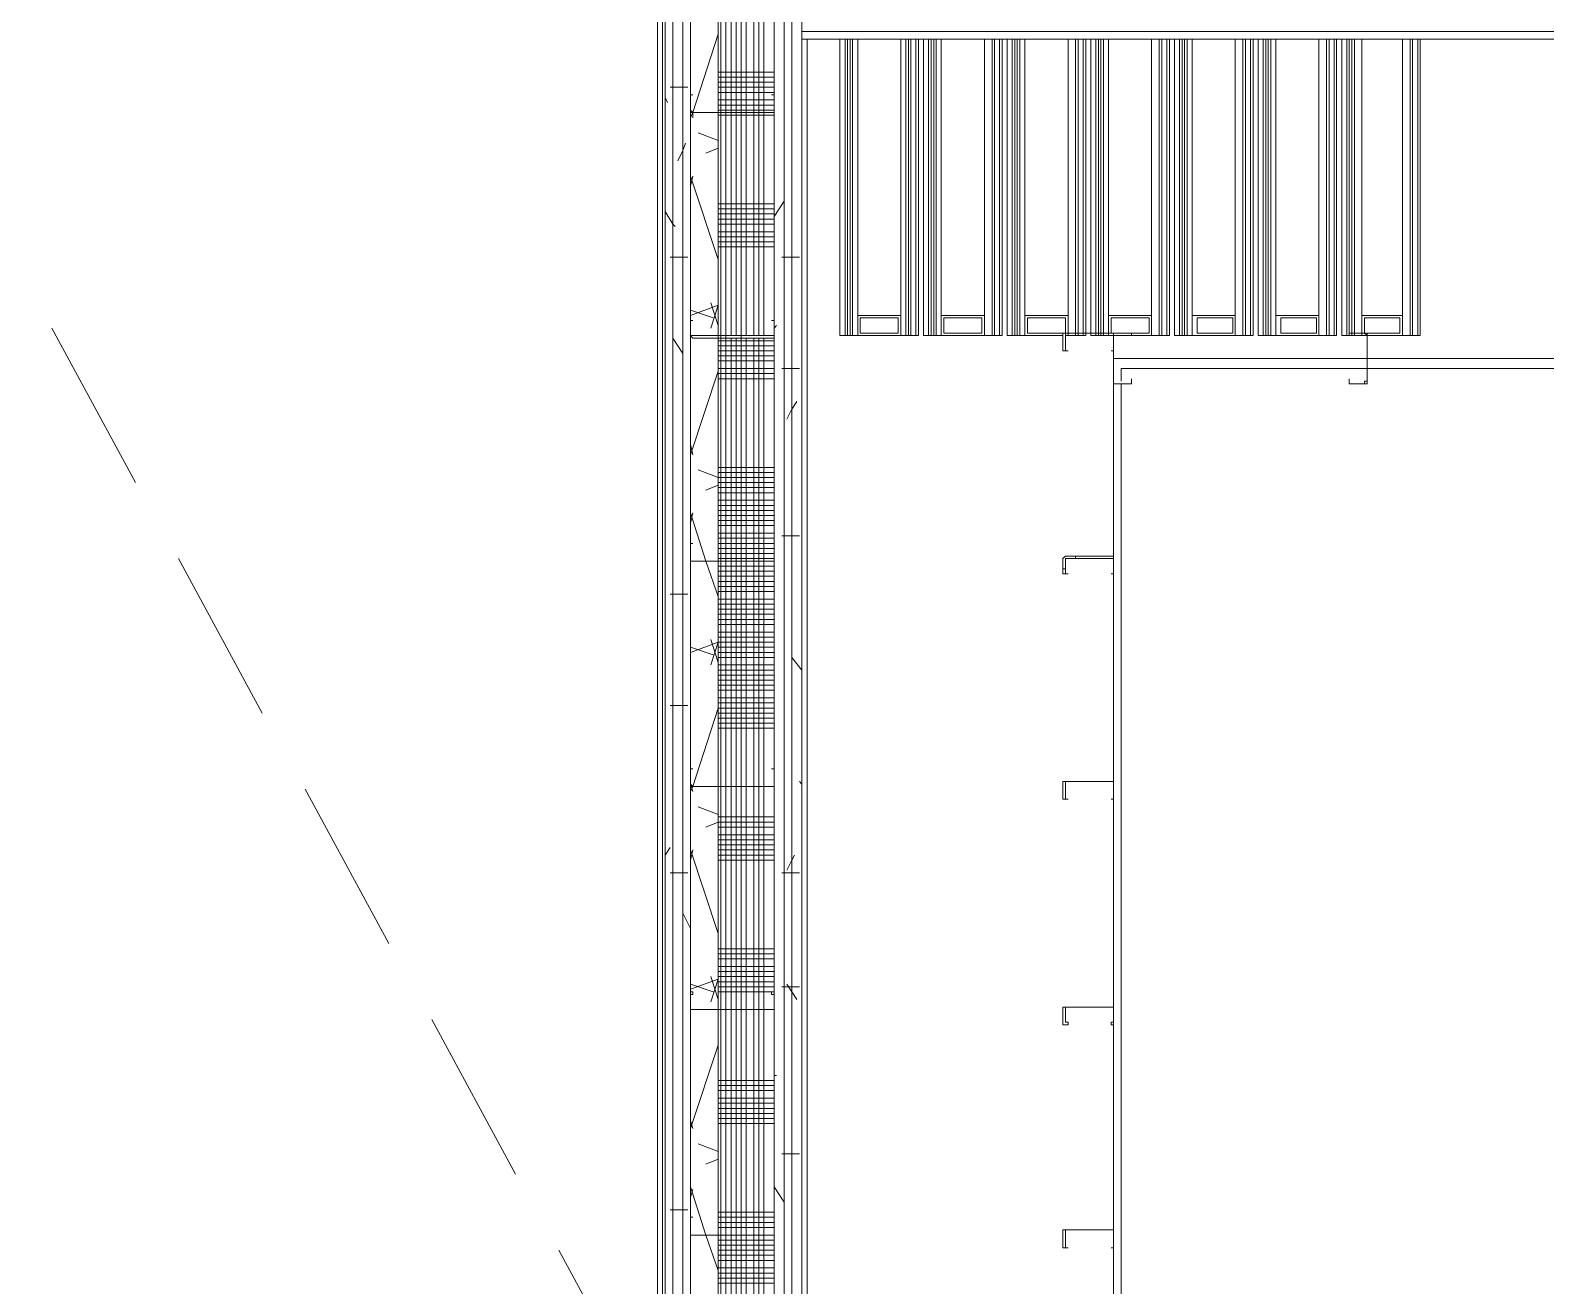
# Model space of a CAD drawing. Header units: metres. Extents: x -2 to 207, y -8 to 52.
# Drawn here: x 42.515 to 45.255, y 25.513 to 27.783 of the extents above; entities that cross this region are included whole.
import ezdxf

# ---------------------------------------------------------------- set-up
doc = ezdxf.new("R2010")
doc.units = ezdxf.units.M
doc.layers.add('PDF_Geometry', color=7, linetype='Continuous', lineweight=0, true_color=0xaaaaaa)

msp = doc.modelspace()

# ---------------------------------------------------------------- linework, layer by layer
at = {"layer": 'PDF_Geometry', "lineweight": 0}
for points in [[(40.2633, 25.719), (40.2175, 25.719), (40.2175, 25.696), (40.2175, 25.5448), (40.2175, 22.9699), (39.8097, 22.9699), (39.8097, 22.7225), (43.6629, 22.7225), (43.9104, 22.7225), (43.9104, 31.2673), (43.9104, 32.7289), (43.9104, 32.9121), (43.475, 32.9121), (43.475, 32.7289), (43.7271, 32.7289), (43.7271, 31.2673), (43.6629, 31.2673), (43.4476, 31.2673), (43.4476, 31.0657), (43.6629, 31.0657), (43.6629, 22.9699), (40.4649, 22.9699), (40.4649, 25.719), (40.2679, 25.719)], [(43.475, 32.8297), (43.475, 32.8801), (42.7649, 32.8801), (42.7649, 32.8939), (43.475, 32.8939), (43.892, 32.8939), (43.892, 32.8801), (43.892, 32.7289), (43.892, 31.2673), (43.892, 31.2399), (43.892, 22.7408), (43.8783, 22.7408), (43.6629, 22.7408), (39.8097, 22.7408)], [(42.7649, 32.7564), (42.7649, 32.8297), (43.475, 32.8297), (43.7271, 32.8297), (43.8279, 32.8297), (43.8279, 32.7564), (43.8279, 32.7289), (43.8279, 32.2203), (43.8279, 31.611), (43.8279, 31.2673), (43.8279, 31.2627), (43.8279, 31.2399), (43.86, 31.2399), (43.86, 22.9241), (43.86, 22.7729), (43.7591, 22.7729), (43.6629, 22.7729), (39.8097, 22.7729)], [(43.5392, 22.7225), (43.5392, 22.7179), (43.5392, 22.7225), (43.9104, 22.7225), (43.9104, 31.2399), (43.9104, 31.2673), (43.9195, 31.2673), (43.9149, 31.2673), (43.9149, 32.7885)], [(43.86, 31.2673), (43.86, 22.9241), (43.86, 22.7729), (43.86, 22.7545), (43.8783, 22.7545), (43.8783, 31.2673)], [(43.9104, 22.7225), (43.9104, 31.2673), (43.9104, 22.7225)], [(43.86, 31.2399), (43.8783, 31.2399), (43.8783, 22.7545), (43.86, 22.7545), (43.6629, 22.7545), (39.8097, 22.7545)], [(43.7591, 24.3856), (43.7591, 23.9825), (43.7591, 23.5747), (43.7591, 23.1715), (43.7591, 22.9699), (43.7591, 22.7729), (43.86, 22.7729), (43.86, 22.9241), (43.86, 31.2399)], [(42.7649, 31.1619), (42.7649, 31.1115), (42.7649, 31.0979), (43.4476, 31.0979), (43.6629, 31.0979), (43.6767, 31.0979), (43.695, 31.0979), (43.695, 22.9378), (43.6767, 22.9378), (43.6629, 22.9378), (40.4328, 22.9378), (40.4328, 22.9562), (40.4328, 22.9699), (40.4328, 25.719)], [(43.7087, 31.1619), (43.7087, 22.8737)], [(40.3687, 22.9241), (40.2633, 22.9241), (40.2633, 22.9378), (40.2633, 22.9699), (40.2633, 25.719), (40.2633, 22.9241), (40.3687, 22.9241), (40.3687, 23.0203), (40.3687, 23.4235), (40.3687, 23.8313), (40.3687, 24.2344), (40.3687, 23.8313), (40.3687, 23.4235), (40.3687, 23.0203), (40.3687, 22.9241), (40.4191, 22.9241), (40.4191, 25.719), (40.4191, 22.9699), (40.4191, 22.9378), (40.4191, 22.9241), (43.6629, 22.9241), (43.695, 22.9241), (43.7087, 22.9241), (43.7087, 31.1115)], [(43.4476, 31.0841), (42.7649, 31.0841), (42.403, 31.0841), (42.403, 31.0979), (41.7157, 31.0979), (42.403, 31.0979), (42.7649, 31.0979), (43.4476, 31.0979), (43.4476, 31.0841), (43.6629, 31.0841), (43.6767, 31.0841), (43.6767, 22.9562), (43.6629, 22.9562), (40.4465, 22.9562), (40.4465, 22.9699), (40.4465, 25.719)], [(40.4649, 25.719), (40.4649, 22.9699), (40.4649, 25.137), (40.4649, 22.9745), (42.2151, 22.9745), (42.2151, 22.979), (40.4741, 22.979), (42.2151, 22.979), (42.2151, 22.9745), (42.2151, 22.9699), (40.4649, 22.9699), (43.6629, 22.9699), (43.6629, 31.0657), (43.6629, 22.9745), (43.5392, 22.9745), (43.5392, 22.9699), (43.6629, 22.9699), (43.5392, 22.9699), (43.6629, 22.9699), (43.5392, 22.9699), (43.6629, 22.9699), (43.5392, 22.9699), (43.6583, 22.9699), (43.5392, 22.9699)], [(43.6583, 31.0657), (43.6583, 22.9699)], [(43.6583, 22.9699), (43.6583, 31.0657)], [(43.6629, 31.0657), (43.6629, 22.9699), (43.6629, 31.0657), (43.6629, 22.9745)], [(43.6629, 31.0657), (43.6629, 22.9699), (43.6629, 31.0657)], [(43.7591, 29.256), (43.7591, 28.8528), (43.7591, 28.445), (43.7591, 28.0418), (43.7591, 27.6341), (43.7591, 27.2309), (43.7591, 26.8231), (43.7591, 26.4153), (43.7591, 26.0121), (43.7591, 25.6043), (43.7591, 25.2012), (43.7591, 24.7934), (43.7591, 24.3902)], [(45.0191, 27.7669), (52.3773, 27.7669), (43.9104, 27.7669), (43.9104, 22.8462), (43.9104, 22.7225), (43.9104, 22.7179), (43.5392, 22.7179), (43.9104, 22.7179), (43.9104, 22.7225), (43.892, 22.7225), (43.6629, 22.7225), (43.892, 22.7225)], [(52.3773, 27.7807), (43.9104, 27.7807)], [(43.9104, 27.7669), (43.9104, 22.8462), (43.9104, 27.7669)], [(43.9104, 22.8462), (43.9104, 27.7669), (43.9104, 22.9424), (43.9104, 27.7669), (43.9882, 27.7669)], [(43.9104, 27.7669), (43.9104, 22.8462), (43.9104, 27.7669)], [(43.9104, 27.7669), (43.9516, 27.7669)], [(43.9974, 27.7669), (43.9974, 27.2309), (44.002, 27.2309), (43.9928, 27.2309), (43.9882, 27.2309), (43.9791, 27.2309), (43.9791, 27.7669)], [(44.1028, 27.7669), (44.1028, 27.2309), (44.0982, 27.2309), (44.0982, 27.7669), (44.0982, 27.2309), (44.1028, 27.2309), (44.1074, 27.2309), (44.1165, 27.2309), (44.1074, 27.2309), (44.0982, 27.2309), (44.089, 27.2309), (44.089, 27.7669), (44.089, 27.2675), (44.0112, 27.2675), (44.0112, 27.7669), (44.0112, 27.2309), (44.002, 27.2309), (44.002, 27.7669), (44.002, 27.2309), (43.9974, 27.2309), (43.9928, 27.2309), (43.9882, 27.2309), (43.9882, 27.7669), (43.9882, 27.2309)], [(43.9928, 27.7669), (44.002, 27.7669)], [(44.0982, 27.7669), (44.1074, 27.7669)], [(44.1211, 27.7669), (44.1211, 27.2309), (44.1119, 27.2309)], [(44.1119, 27.7669), (44.1394, 27.7669)], [(44.1486, 27.7669), (44.1486, 27.2309), (44.1532, 27.2309), (44.144, 27.2309), (44.1394, 27.2309), (44.1303, 27.2309), (44.1303, 27.7669)], [(44.2585, 27.7669), (44.254, 27.7669), (44.254, 27.2309), (44.254, 27.7669), (44.254, 27.2309), (44.2402, 27.2309), (44.2402, 27.7669), (44.2402, 27.2675), (44.1623, 27.2675), (44.1623, 27.7669), (44.1623, 27.2309), (44.1532, 27.2309), (44.1532, 27.7669), (44.1532, 27.2309), (44.1486, 27.2309), (44.144, 27.2309), (44.1394, 27.2309), (44.1394, 27.7669), (44.1394, 27.2309)], [(44.144, 27.7669), (44.1532, 27.7669)], [(44.2723, 27.7669), (44.2723, 27.2309), (44.2631, 27.2309)], [(44.2631, 27.7669), (44.2906, 27.7669)], [(44.2906, 27.2309), (44.2906, 27.7669), (44.2906, 27.2309), (44.2952, 27.2309), (44.2997, 27.2309), (44.3043, 27.2309), (44.2952, 27.2309), (44.2906, 27.2309), (44.2815, 27.2309), (44.2815, 27.7669)], [(44.3868, 27.2309), (44.3914, 27.2309), (44.3914, 27.2355), (44.3914, 27.2675), (44.3135, 27.2675), (44.3135, 27.7669), (44.3135, 27.2309), (44.3043, 27.2309), (44.3043, 27.7669), (44.3043, 27.2309), (44.2997, 27.2309), (44.2952, 27.2309), (44.2952, 27.7669), (44.3043, 27.7669)], [(44.3914, 27.2309), (44.3914, 27.2355), (44.3914, 27.7669)], [(44.3914, 27.7669), (44.3914, 27.2675)], [(44.4052, 27.7669), (44.4052, 27.2355), (44.4052, 27.2309)], [(44.4052, 27.7669), (44.4098, 27.7669)], [(44.4235, 27.7669), (44.4235, 27.2355), (44.4235, 27.2309), (44.4143, 27.2309)], [(44.4143, 27.7669), (44.4418, 27.7669)], [(44.561, 27.7669), (44.5564, 27.7669), (44.5564, 27.2309), (44.5564, 27.7669), (44.5564, 27.2309), (44.5426, 27.2309), (44.5426, 27.7669), (44.5426, 27.2675), (44.4647, 27.2675), (44.4647, 27.7669), (44.4647, 27.2355), (44.4647, 27.2309), (44.4556, 27.2309), (44.4556, 27.2355), (44.4556, 27.7669), (44.4556, 27.2355), (44.4556, 27.2309), (44.451, 27.2309), (44.4464, 27.2309), (44.4326, 27.2309), (44.4326, 27.2355), (44.4326, 27.7669)], [(44.4556, 27.7669), (44.4464, 27.7669), (44.4464, 27.2355), (44.4464, 27.2309)], [(44.5747, 27.7669), (44.5747, 27.2309), (44.5655, 27.2309)], [(44.5655, 27.7669), (44.593, 27.7669)], [(44.7121, 27.7669), (44.7075, 27.7669), (44.7075, 27.2309), (44.7075, 27.7669), (44.7075, 27.2309), (44.6938, 27.2309), (44.6938, 27.7669), (44.6938, 27.2675), (44.6159, 27.2675), (44.6159, 27.7669), (44.6159, 27.2309), (44.6068, 27.2309), (44.6068, 27.7669), (44.6068, 27.2309), (44.6022, 27.2309), (44.5976, 27.2309), (44.5838, 27.2309), (44.5838, 27.7669)], [(44.6068, 27.7669), (44.5976, 27.7669), (44.5976, 27.2309)], [(44.7259, 27.7669), (44.7259, 27.2309), (44.7167, 27.2309)], [(44.7167, 27.7669), (44.7442, 27.7669)], [(44.8633, 27.7669), (44.8587, 27.7669), (44.8587, 27.2309), (44.8587, 27.7669), (44.8587, 27.2309), (44.845, 27.2309), (44.845, 27.7669), (44.845, 27.2675), (44.7671, 27.2675), (44.7671, 27.7669), (44.7671, 27.2309), (44.7579, 27.2309), (44.7579, 27.7669), (44.7579, 27.2309), (44.7534, 27.2309), (44.7488, 27.2309), (44.7351, 27.2309), (44.7351, 27.7669)], [(44.7579, 27.7669), (44.7488, 27.7669), (44.7488, 27.2309)], [(44.8771, 27.7669), (44.8771, 27.2309), (44.8679, 27.2309)], [(44.8679, 27.7669), (44.8954, 27.7669)], [(45.0145, 27.7669), (45.01, 27.7669), (45.01, 27.2309), (45.01, 27.7669), (45.01, 27.2309), (44.9962, 27.2309), (44.9962, 27.7669), (44.9962, 27.2675), (44.9229, 27.2675), (44.9229, 27.7669), (44.9229, 27.2355), (44.9229, 27.2309), (44.9092, 27.2309), (44.9092, 27.2355), (44.9092, 27.7669), (44.9092, 27.2355), (44.9092, 27.2309), (44.9046, 27.2309), (44.9, 27.2309), (44.8863, 27.2309), (44.8863, 27.7669)], [(44.9092, 27.7669), (44.9, 27.7669), (44.9, 27.2355), (44.9, 27.2309)], [(45.0283, 27.7669), (45.0283, 27.2309), (45.0191, 27.2309)], [(44.3914, 27.2675), (44.3135, 27.2675), (44.3135, 27.2309), (44.3823, 27.2309)], [(44.4739, 27.2355), (44.4693, 27.2355), (44.4693, 27.2629), (44.538, 27.2629), (44.538, 27.2355), (44.506, 27.2355)], [(42.7054, 26.9652), (42.5541, 27.2446)], [(44.4052, 27.2309), (44.3914, 27.2309)], [(49.4404, 23.5014), (49.1885, 23.5014), (48.9914, 23.5014), (48.9685, 23.5014), (48.8769, 23.5014), (44.4739, 23.5014), (44.4739, 23.5152), (44.4739, 27.1713), (44.4739, 27.1897), (44.9321, 27.1897), (45.3353, 27.1897), (45.743, 27.1897), (46.1462, 27.1897), (46.554, 27.1897), (46.9572, 27.1897)], [(44.4876, 27.1438), (44.4876, 23.5152), (51.8046, 23.5152), (51.8046, 27.1438), (51.8046, 27.1713), (51.4243, 27.1713), (51.0165, 27.1713), (50.6134, 27.1713), (50.2056, 27.1713), (49.8024, 27.1713)], [(46.9572, 27.1713), (46.554, 27.1713), (46.1462, 27.1713), (45.743, 27.1713), (45.3353, 27.1713), (44.9321, 27.1713), (44.4876, 27.1713), (44.4876, 27.1484)], [(42.9344, 26.5482), (42.7832, 26.8277)], [(43.1635, 26.1313), (43.0123, 26.4108)], [(43.3926, 25.7144), (43.2414, 25.9939)], [(43.6492, 25.247), (43.4705, 25.5769)]]:
    msp.add_lwpolyline(points, dxfattribs=at)
for points in [[(43.892, 31.2673), (43.8783, 31.2673), (43.8783, 22.7408), (43.892, 22.7408)], [(43.9104, 31.2673), (43.892, 31.2673), (43.892, 22.7225), (43.9104, 22.7225)], [(43.695, 22.9378), (43.695, 31.0979), (43.6767, 31.0979), (43.6767, 22.9378)], [(43.7087, 22.9241), (43.7087, 31.1115), (43.695, 31.1115), (43.695, 22.9241)], [(43.6767, 22.9562), (43.6767, 31.0841), (43.6629, 31.0841), (43.6629, 22.9562)], [(43.6537, 22.979), (43.5392, 22.979), (43.6492, 22.979), (43.6492, 31.0657), (43.6492, 22.979), (43.6492, 31.0657), (43.6492, 22.979), (43.5392, 22.979)], [(43.6583, 31.0657), (43.6583, 22.9699)], [(43.7591, 29.256), (43.7591, 28.8528), (43.7591, 28.445), (43.7591, 28.0418), (43.7591, 27.6341), (43.7591, 27.2309), (43.7591, 26.8231), (43.7591, 26.4153), (43.7591, 26.0121), (43.7591, 25.6043), (43.7591, 25.2012), (43.7591, 24.7934), (43.7591, 24.3902), (43.7591, 24.7934), (43.7591, 25.2012), (43.7591, 25.6043), (43.7591, 26.0121), (43.7591, 26.4153), (43.7591, 26.8231), (43.7591, 27.2309), (43.7591, 27.6341), (43.7591, 28.0418), (43.7591, 28.445), (43.7591, 28.8528)], [(43.9195, 27.7669), (43.9195, 22.8553), (43.9195, 27.7669), (43.9195, 22.8599)], [(43.9928, 27.2309), (43.9928, 27.7669)], [(44.1074, 27.2309), (44.1074, 27.7669)], [(44.1165, 27.7669), (44.1165, 27.2309)], [(44.144, 27.2309), (44.144, 27.7669)], [(44.2585, 27.2309), (44.2585, 27.7669)], [(44.2677, 27.7669), (44.2677, 27.2309)], [(44.2997, 27.2309), (44.2997, 27.7669)], [(44.4052, 27.2309), (44.4052, 27.2355), (44.4052, 27.7669), (44.4052, 27.2355)], [(44.4098, 27.2309), (44.4098, 27.2355), (44.4098, 27.7669), (44.4098, 27.2355)], [(44.4189, 27.7669), (44.4189, 27.2355), (44.4189, 27.2309), (44.4189, 27.2355)], [(44.4418, 27.7669), (44.4418, 27.2355), (44.4418, 27.2309), (44.4418, 27.2355)], [(44.451, 27.2309), (44.451, 27.2355), (44.451, 27.7669), (44.451, 27.2355)], [(44.561, 27.2309), (44.561, 27.7669)], [(44.5701, 27.7669), (44.5701, 27.2309)], [(44.593, 27.7669), (44.593, 27.2309)], [(44.6022, 27.2309), (44.6022, 27.7669)], [(44.7121, 27.2309), (44.7121, 27.7669)], [(44.7213, 27.7669), (44.7213, 27.2309)], [(44.7442, 27.7669), (44.7442, 27.2309)], [(44.7534, 27.2309), (44.7534, 27.7669)], [(44.8633, 27.2309), (44.8633, 27.7669)], [(44.8725, 27.7669), (44.8725, 27.2309)], [(44.8954, 27.7669), (44.8954, 27.2309)], [(44.9046, 27.2309), (44.9046, 27.2355), (44.9046, 27.7669), (44.9046, 27.2355)], [(45.0145, 27.2309), (45.0145, 27.7669)], [(45.0237, 27.7669), (45.0237, 27.2309)], [(43.7087, 27.6661), (43.7087, 27.6341), (43.7133, 27.6341), (43.86, 27.6341), (43.86, 27.6661), (43.8554, 27.6661), (43.86, 27.6661), (43.86, 27.6341), (43.7133, 27.6341), (43.7087, 27.6341), (43.7087, 27.6661), (43.7133, 27.6661)], [(44.089, 27.2675), (44.0112, 27.2675), (44.0112, 27.2309), (44.089, 27.2309)], [(44.0157, 27.2355), (44.0157, 27.2629), (44.0845, 27.2629), (44.0845, 27.2355)], [(44.2402, 27.2675), (44.1623, 27.2675), (44.1623, 27.2309), (44.2402, 27.2309)], [(44.1669, 27.2355), (44.1669, 27.2629), (44.2357, 27.2629), (44.2357, 27.2355)], [(44.3181, 27.2355), (44.3181, 27.2629), (44.3868, 27.2629), (44.3868, 27.2355)], [(44.5426, 27.2675), (44.4647, 27.2675), (44.4647, 27.2355), (44.4647, 27.2309), (44.4739, 27.2309), (44.5426, 27.2309)], [(44.6938, 27.2675), (44.6159, 27.2675), (44.6159, 27.2309), (44.6938, 27.2309)], [(44.6251, 27.2355), (44.6251, 27.2629), (44.6892, 27.2629), (44.6892, 27.2355)], [(44.845, 27.2675), (44.7671, 27.2675), (44.7671, 27.2309), (44.845, 27.2309)], [(44.7763, 27.2355), (44.7763, 27.2629), (44.8404, 27.2629), (44.8404, 27.2355)], [(44.9962, 27.2675), (44.9229, 27.2675), (44.9229, 27.2355), (44.9229, 27.2309), (44.9321, 27.2309), (44.9962, 27.2309)], [(44.9275, 27.2355), (44.9275, 27.2629), (44.9916, 27.2629), (44.9916, 27.2355)], [(43.7087, 27.2583), (43.7087, 27.2309), (43.7133, 27.2263), (43.86, 27.2263), (43.86, 27.2309), (43.86, 27.2583), (43.8554, 27.2583), (43.86, 27.2583), (43.86, 27.2309), (43.7133, 27.2309), (43.7087, 27.2309), (43.7087, 27.2583), (43.7133, 27.2583)], [(44.4739, 27.2034), (44.4739, 27.2355), (44.3868, 27.2355), (44.3823, 27.2355), (44.3823, 27.2034), (44.3914, 27.2034), (44.3868, 27.2034), (44.3868, 27.2355), (44.4739, 27.2355), (44.4739, 27.2034), (44.4693, 27.2034)], [(44.4739, 27.1438), (44.4739, 27.1484), (44.4739, 27.2309), (44.4739, 27.2355), (44.506, 27.2355), (44.506, 27.2309), (44.506, 27.2355), (44.4739, 27.2355), (44.4739, 27.2309), (44.4739, 27.1484), (44.4739, 27.1438), (44.506, 27.1438)], [(44.9, 27.1438), (44.9275, 27.1438), (44.9321, 27.1438), (44.9321, 27.1484), (44.9321, 27.2309), (44.9321, 27.2355), (44.9275, 27.2355), (44.9, 27.2355), (44.9, 27.2309), (44.9, 27.2355), (44.9275, 27.2355), (44.9321, 27.2309), (44.9321, 27.1484), (44.9275, 27.1484), (44.9275, 27.1438), (44.9, 27.1438), (44.9, 27.153)], [(44.9, 27.1438), (44.9275, 27.1438), (44.9321, 27.1438), (44.9321, 27.1484), (44.9321, 27.2309), (44.9321, 27.2355), (44.9275, 27.2355), (44.9, 27.2355), (44.9, 27.2309), (44.9, 27.2355), (44.9275, 27.2355), (44.9321, 27.2309), (44.9321, 27.1484), (44.9275, 27.1484), (44.9275, 27.1438), (44.9, 27.1438), (44.9, 27.153)], [(44.254, 27.2309), (44.2585, 27.2309), (44.2677, 27.2309), (44.2585, 27.2309)], [(44.4052, 27.2309), (44.4098, 27.2309), (44.4189, 27.2309), (44.4098, 27.2309)], [(44.4418, 27.2309), (44.4464, 27.2309), (44.451, 27.2309), (44.4556, 27.2309), (44.4464, 27.2309)], [(44.5564, 27.2309), (44.561, 27.2309), (44.5701, 27.2309), (44.561, 27.2309)], [(44.593, 27.2309), (44.5976, 27.2309), (44.6022, 27.2309), (44.6068, 27.2309), (44.5976, 27.2309)], [(44.7075, 27.2309), (44.7121, 27.2309), (44.7213, 27.2309), (44.7121, 27.2309)], [(44.7442, 27.2309), (44.7488, 27.2309), (44.7534, 27.2309), (44.7579, 27.2309), (44.7488, 27.2309)], [(44.8587, 27.2309), (44.8633, 27.2309), (44.8725, 27.2309), (44.8633, 27.2309)], [(44.8954, 27.2309), (44.9, 27.2309), (44.9046, 27.2309), (44.9092, 27.2309), (44.9, 27.2309)], [(45.01, 27.2309), (45.0145, 27.2309), (45.0237, 27.2309), (45.0145, 27.2309)], [(44.506, 27.153), (44.506, 27.1438)], [(43.7087, 26.8552), (43.7087, 26.8231), (43.7133, 26.8231), (43.86, 26.8231), (43.86, 26.8552), (43.8554, 26.8552), (43.86, 26.8552), (43.86, 26.8231), (43.7133, 26.8231), (43.7087, 26.8231), (43.7087, 26.8552), (43.7133, 26.8552)], [(44.4739, 26.8002), (44.4739, 26.8277), (44.4739, 26.8323), (44.3868, 26.8323), (44.3823, 26.8277), (44.3823, 26.8002), (44.3914, 26.8002), (44.3868, 26.8002), (44.3868, 26.8277), (44.4739, 26.8277), (44.4739, 26.8002), (44.4693, 26.8002)], [(43.7087, 26.4474), (43.7087, 26.4199), (43.7087, 26.4153), (43.7133, 26.4153), (43.86, 26.4153), (43.86, 26.4199), (43.86, 26.4474), (43.8554, 26.4474), (43.86, 26.4474), (43.86, 26.4199), (43.86, 26.4153), (43.7133, 26.4153), (43.7087, 26.4199), (43.7087, 26.4474), (43.7133, 26.4474)], [(44.4739, 26.3924), (44.4739, 26.4245), (44.3868, 26.4245), (44.3823, 26.4245), (44.3823, 26.3924), (44.3914, 26.3924), (44.3868, 26.3924), (44.3868, 26.4245), (44.4739, 26.4245), (44.4739, 26.3924), (44.4693, 26.3924)], [(43.7087, 26.0442), (43.7087, 26.0121), (43.7133, 26.0121), (43.86, 26.0121), (43.86, 26.0442), (43.8554, 26.0442), (43.8554, 26.0396), (43.86, 26.0396), (43.86, 26.0121), (43.7133, 26.0121), (43.7087, 26.0121), (43.7087, 26.0396), (43.7133, 26.0396), (43.7133, 26.0442)], [(44.4739, 25.9847), (44.4739, 26.0167), (44.3868, 26.0167), (44.3823, 26.0167), (44.3823, 25.9847), (44.3914, 25.9847), (44.3914, 25.9893), (44.3868, 25.9893), (44.3868, 26.0167), (44.4739, 26.0167), (44.4739, 25.9893), (44.4693, 25.9893), (44.4693, 25.9847)], [(43.7087, 25.6364), (43.7087, 25.6089), (43.7087, 25.6043), (43.7133, 25.6043), (43.86, 25.6043), (43.86, 25.6089), (43.86, 25.6364), (43.8554, 25.6364), (43.86, 25.6364), (43.86, 25.6089), (43.86, 25.6043), (43.7133, 25.6043), (43.7087, 25.6043), (43.7087, 25.6089), (43.7087, 25.6364), (43.7133, 25.6364)], [(44.4739, 25.5815), (44.4739, 25.6089), (44.4739, 25.6135), (44.3868, 25.6135), (44.3823, 25.6135), (44.3823, 25.6089), (44.3823, 25.5815), (44.3914, 25.5815), (44.3868, 25.5815), (44.3868, 25.6089), (44.3868, 25.6135), (44.4739, 25.6135), (44.4739, 25.6089), (44.4739, 25.5815), (44.4693, 25.5815)]]:
    msp.add_lwpolyline(points, close=True, dxfattribs=at)
at = {"layer": 'PDF_Geometry', "color": 254, "lineweight": 0, "true_color": 0xd4d4d4}
for points in [[(43.7912, 27.2309), (43.7912, 27.6341), (43.7912, 28.0418), (43.7912, 28.445), (43.7912, 28.8528), (43.7912, 29.256), (43.7912, 29.6638), (43.7912, 30.0715), (43.7912, 30.4747), (43.7912, 30.8825), (43.7912, 31.2399)], [(43.8004, 27.2309), (43.8004, 27.6341), (43.8004, 28.0418), (43.8004, 28.445), (43.8004, 28.8528), (43.8004, 29.256), (43.8004, 29.6638), (43.8004, 30.0715), (43.8004, 30.4747), (43.8004, 30.8825), (43.8004, 31.2399)], [(43.8096, 27.2309), (43.8096, 27.6341), (43.8096, 28.0418), (43.8096, 28.445), (43.8096, 28.8528), (43.8096, 29.256), (43.8096, 29.6638), (43.8096, 30.0715), (43.8096, 30.4747), (43.8096, 30.8825), (43.8096, 31.2399)], [(43.7637, 24.3902), (43.7637, 24.7934), (43.7637, 25.2012), (43.7637, 25.5081), (43.7637, 25.6043), (43.7637, 26.0121), (43.7637, 26.4153), (43.7637, 26.8231), (43.7637, 27.2309), (43.7637, 27.6341), (43.7637, 28.0418), (43.7637, 28.445), (43.7637, 28.8528), (43.7637, 29.256)], [(43.7729, 24.3902), (43.7729, 24.7934), (43.7729, 25.2012), (43.7729, 25.5081), (43.7729, 25.6043), (43.7729, 26.0121), (43.7729, 26.4153), (43.7729, 26.8231), (43.7729, 27.2309), (43.7729, 27.6341), (43.7729, 28.0418), (43.7729, 28.445), (43.7729, 28.8528), (43.7729, 29.256)], [(43.7821, 27.2309), (43.7821, 27.6341), (43.7821, 28.0418), (43.7821, 28.445), (43.7821, 28.8528), (43.7821, 29.256)], [(43.8233, 27.2309), (43.8233, 27.6341), (43.8233, 28.0418), (43.8233, 28.445), (43.8233, 28.8528), (43.8233, 29.256)], [(43.8324, 27.2309), (43.8324, 27.6341), (43.8324, 28.0418), (43.8324, 28.445), (43.8324, 28.8528), (43.8324, 29.256)], [(43.8416, 27.2309), (43.8416, 27.6341), (43.8416, 28.0418), (43.8416, 28.445), (43.8416, 28.8528), (43.8416, 29.256)], [(43.7591, 27.7074), (43.86, 27.7074)], [(43.7591, 27.6982), (43.86, 27.6982)], [(43.7591, 27.689), (43.86, 27.689)], [(43.7591, 27.6799), (43.86, 27.6799)], [(43.7591, 27.6707), (43.86, 27.6707)], [(43.7591, 27.657), (43.86, 27.657)], [(43.7591, 27.6478), (43.86, 27.6478)], [(43.7591, 27.6387), (43.86, 27.6387)], [(43.7591, 27.6295), (43.86, 27.6295)], [(43.7591, 27.4691), (43.86, 27.4691)], [(43.7591, 27.46), (43.86, 27.46)], [(43.7591, 27.4508), (43.86, 27.4508)], [(43.7591, 27.4416), (43.86, 27.4416)], [(43.7591, 27.4325), (43.86, 27.4325)], [(43.7591, 27.4187), (43.86, 27.4187)], [(43.7591, 27.4095), (43.86, 27.4095)], [(43.7591, 27.4004), (43.86, 27.4004)], [(43.7591, 27.3912), (43.86, 27.3912)], [(43.7591, 27.2309), (43.86, 27.2309)], [(43.7591, 27.2217), (43.86, 27.2217)], [(43.7591, 27.2125), (43.86, 27.2125)], [(43.7821, 24.3902), (43.7821, 24.7934), (43.7821, 25.2012), (43.7821, 25.5081), (43.7821, 25.6043), (43.7821, 26.0121), (43.7821, 26.4153), (43.7821, 26.8231), (43.7821, 27.2263)], [(43.7912, 22.7729), (43.7912, 22.9699), (43.7912, 23.1715), (43.7912, 23.5747), (43.7912, 23.9825), (43.7912, 24.3856), (43.7912, 24.7934), (43.7912, 25.2012), (43.7912, 25.5081), (43.7912, 25.6043), (43.7912, 26.0121), (43.7912, 26.4153), (43.7912, 26.8231), (43.7912, 27.2263)], [(43.8004, 24.3902), (43.8004, 24.7934), (43.8004, 25.2012), (43.8004, 25.5081), (43.8004, 25.6043), (43.8004, 26.0121), (43.8004, 26.4153), (43.8004, 26.8231), (43.8004, 27.2263)], [(43.8096, 24.3902), (43.8096, 24.7934), (43.8096, 25.2012), (43.8096, 25.5081), (43.8096, 25.6043), (43.8096, 26.0121), (43.8096, 26.4153), (43.8096, 26.8231), (43.8096, 27.2263)], [(43.8233, 24.3902), (43.8233, 24.7934), (43.8233, 25.2012), (43.8233, 25.5081), (43.8233, 25.6043), (43.8233, 26.0121), (43.8233, 26.4153), (43.8233, 26.8231), (43.8233, 27.2263)], [(43.8324, 24.3902), (43.8324, 24.7934), (43.8324, 25.2012), (43.8324, 25.5081), (43.8324, 25.6043), (43.8324, 26.0121), (43.8324, 26.4153), (43.8324, 26.8231), (43.8324, 27.2263)], [(43.8416, 24.3902), (43.8416, 24.7934), (43.8416, 25.2012), (43.8416, 25.5081), (43.8416, 25.6043), (43.8416, 26.0121), (43.8416, 26.4153), (43.8416, 26.8231), (43.8416, 27.2263)], [(43.7591, 27.2034), (43.86, 27.2034)], [(43.7591, 27.1942), (43.86, 27.1942)], [(43.7591, 27.1851), (43.86, 27.1851)], [(43.7591, 27.1713), (43.86, 27.1713)], [(43.7591, 27.1621), (43.86, 27.1621)], [(43.7591, 27.153), (43.86, 27.153)], [(43.7591, 26.9834), (43.86, 26.9834)], [(43.7591, 26.9743), (43.86, 26.9743)], [(43.7591, 26.9652), (43.86, 26.9652)], [(43.7591, 26.956), (43.86, 26.956)], [(43.7591, 26.9468), (43.86, 26.9468)], [(43.7591, 26.933), (43.86, 26.933)], [(43.7591, 26.9239), (43.86, 26.9239)], [(43.7591, 26.9148), (43.86, 26.9148)], [(43.7591, 26.9056), (43.86, 26.9056)], [(43.7591, 26.8964), (43.86, 26.8964)], [(43.7591, 26.8872), (43.86, 26.8872)], [(43.7591, 26.8735), (43.86, 26.8735)], [(43.7591, 26.8643), (43.86, 26.8643)], [(43.7591, 26.8552), (43.86, 26.8552)], [(43.7591, 26.846), (43.86, 26.846)], [(43.7591, 26.8368), (43.86, 26.8368)], [(43.7591, 26.8277), (43.86, 26.8277)], [(43.7591, 26.814), (43.86, 26.814)], [(43.7591, 26.8048), (43.86, 26.8048)], [(43.7591, 26.7956), (43.86, 26.7956)], [(43.7591, 26.7865), (43.86, 26.7865)], [(43.7591, 26.7773), (43.86, 26.7773)], [(43.7591, 26.7681), (43.86, 26.7681)], [(43.7591, 26.7543), (43.86, 26.7543)], [(43.7591, 26.7452), (43.86, 26.7452)], [(43.7591, 26.7361), (43.86, 26.7361)], [(43.7591, 26.7269), (43.86, 26.7269)], [(43.7591, 26.7177), (43.86, 26.7177)], [(43.7591, 26.7085), (43.86, 26.7085)], [(43.7591, 26.6948), (43.86, 26.6948)], [(43.7591, 26.6857), (43.86, 26.6857)], [(43.7591, 26.6765), (43.86, 26.6765)], [(43.7591, 26.6673), (43.86, 26.6673)], [(43.7591, 26.6581), (43.86, 26.6581)], [(43.7591, 26.649), (43.86, 26.649)], [(43.7591, 26.6353), (43.86, 26.6353)], [(43.7591, 26.6261), (43.86, 26.6261)], [(43.7591, 26.6169), (43.86, 26.6169)], [(43.7591, 26.6077), (43.86, 26.6077)], [(43.7591, 26.5986), (43.86, 26.5986)], [(43.7591, 26.5894), (43.86, 26.5894)], [(43.7591, 26.5757), (43.86, 26.5757)], [(43.7591, 26.5665), (43.86, 26.5665)], [(43.7591, 26.5574), (43.86, 26.5574)], [(43.7591, 26.5482), (43.86, 26.5482)], [(43.7591, 26.5391), (43.86, 26.5391)], [(43.7591, 26.5299), (43.86, 26.5299)], [(43.7591, 26.5207), (43.86, 26.5207)], [(43.7591, 26.3604), (43.86, 26.3604)], [(43.7591, 26.3512), (43.86, 26.3512)], [(43.7591, 26.342), (43.86, 26.342)], [(43.7591, 26.3283), (43.86, 26.3283)], [(43.7591, 26.3191), (43.86, 26.3191)], [(43.7591, 26.3099), (43.86, 26.3099)], [(43.7591, 26.3008), (43.86, 26.3008)], [(43.7591, 26.2916), (43.86, 26.2916)], [(43.7591, 26.2825), (43.86, 26.2825)], [(43.7591, 26.1221), (43.86, 26.1221)], [(43.7591, 26.1129), (43.86, 26.1129)], [(43.7591, 26.1037), (43.86, 26.1037)], [(43.7591, 26.0901), (43.86, 26.0901)], [(43.7591, 26.0809), (43.86, 26.0809)], [(43.7591, 26.0717), (43.86, 26.0717)], [(43.7591, 26.0625), (43.86, 26.0625)], [(43.7591, 26.0534), (43.86, 26.0534)], [(43.7591, 26.0442), (43.86, 26.0442)], [(43.7591, 25.8838), (43.86, 25.8838)], [(43.7591, 25.8747), (43.86, 25.8747)], [(43.7591, 25.8655), (43.86, 25.8655)], [(43.7591, 25.8518), (43.86, 25.8518)], [(43.7591, 25.8426), (43.86, 25.8426)], [(43.7591, 25.8334), (43.86, 25.8334)], [(43.7591, 25.8243), (43.86, 25.8243)], [(43.7591, 25.8152), (43.86, 25.8152)], [(43.7591, 25.806), (43.86, 25.806)], [(43.7591, 25.6364), (43.86, 25.6364)], [(43.7591, 25.6273), (43.86, 25.6273)], [(43.7591, 25.6181), (43.86, 25.6181)], [(43.7591, 25.6043), (43.86, 25.6043)], [(43.7591, 25.5952), (43.86, 25.5952)], [(43.7591, 25.5861), (43.86, 25.5861)], [(43.7591, 25.5769), (43.86, 25.5769)], [(43.7591, 25.5677), (43.86, 25.5677)], [(43.7591, 25.5585), (43.86, 25.5585)], [(43.7591, 25.5448), (43.86, 25.5448)], [(43.7591, 25.5357), (43.86, 25.5357)], [(43.7591, 25.5265), (43.86, 25.5265)], [(43.7591, 25.5173), (43.86, 25.5173)]]:
    msp.add_lwpolyline(points, dxfattribs=at)
at = {"layer": 'PDF_Geometry', "color": 254, "lineweight": 0, "true_color": 0xdddddd}
for points in [[(43.7591, 27.7761), (43.7133, 27.6341), (43.7087, 27.6249), (43.7133, 27.6341)], [(43.7087, 27.6387), (43.7133, 27.6341), (43.7133, 27.6249), (43.7133, 27.6341)], [(43.7225, 27.5974), (43.7591, 27.5836)], [(43.7591, 27.5699), (43.7363, 27.5608)], [(43.7087, 27.5195), (43.7591, 27.3684)], [(43.7133, 27.5195), (43.7087, 27.5012)], [(43.7454, 27.2904), (43.7591, 27.2492)], [(43.7591, 27.2859), (43.7087, 27.2675), (43.7591, 27.2859), (43.7454, 27.2446)], [(43.7087, 27.2767), (43.7499, 27.2629)], [(43.7591, 27.1667), (43.7087, 27.0155)], [(43.7087, 27.0338), (43.7133, 27.0155)], [(43.7225, 26.988), (43.7591, 26.9743)], [(43.7591, 26.9606), (43.7363, 26.9514)], [(43.7087, 26.9102), (43.7363, 26.8231), (43.7591, 26.7589), (43.7363, 26.8231)], [(43.7133, 26.9102), (43.7087, 26.8918)], [(43.7591, 26.6765), (43.7087, 26.6581), (43.7591, 26.6765), (43.7454, 26.6353)], [(43.7087, 26.6673), (43.7499, 26.6536)], [(43.7454, 26.6811), (43.7591, 26.6399)], [(43.7591, 26.5574), (43.7133, 26.4153), (43.7087, 26.4062), (43.7133, 26.4153)], [(43.7087, 26.4199), (43.7133, 26.4062)], [(43.7225, 26.3787), (43.7591, 26.365)], [(43.7591, 26.3512), (43.7363, 26.342)], [(43.7087, 26.3008), (43.7591, 26.1496)], [(43.7133, 26.3008), (43.7087, 26.2825)], [(43.7591, 26.0671), (43.7087, 26.0488), (43.7591, 26.0671), (43.7454, 26.0259)], [(43.7087, 26.0579), (43.7499, 26.0442)], [(43.7454, 26.0717), (43.7591, 26.0305)], [(43.7591, 25.948), (43.7087, 25.7968)], [(43.7087, 25.8106), (43.7133, 25.7968)], [(43.7225, 25.7693), (43.7591, 25.7556)], [(43.7591, 25.7418), (43.7363, 25.7326)], [(43.7087, 25.6914), (43.7363, 25.6043), (43.7591, 25.5403), (43.7363, 25.6043)], [(43.7133, 25.6868), (43.7087, 25.6731)]]:
    msp.add_lwpolyline(points, close=True, dxfattribs=at)
at = {"layer": 'PDF_Geometry', "color": 254, "lineweight": 0, "true_color": 0xeaeaea}
for points in [[(43.6629, 27.7119), (43.6629, 27.7165)], [(43.7042, 27.6799), (43.695, 27.6799), (43.6767, 27.6799), (43.6721, 27.6799), (43.6767, 27.6799), (43.695, 27.6799)], [(43.6629, 27.6615), (43.6675, 27.6524)], [(43.695, 27.5654), (43.6996, 27.579), (43.695, 27.5654), (43.6859, 27.547)], [(43.6767, 27.4325), (43.6813, 27.4279), (43.6767, 27.4325), (43.6629, 27.4554)], [(43.86, 27.4462), (43.8783, 27.4737)], [(43.7042, 27.3729), (43.695, 27.3729), (43.6767, 27.3729), (43.6721, 27.3729), (43.6767, 27.3729), (43.695, 27.3729)], [(43.8783, 27.3729), (43.8737, 27.3729), (43.8783, 27.3729), (43.892, 27.3729), (43.9058, 27.3729), (43.892, 27.3729)], [(43.86, 27.2446), (43.8645, 27.2492)], [(43.6767, 27.2263), (43.695, 27.1988), (43.6767, 27.2263), (43.6767, 27.2309)], [(43.8783, 27.1713), (43.8737, 27.1713), (43.8783, 27.1713), (43.892, 27.1713), (43.9058, 27.1713), (43.892, 27.1713)], [(43.892, 27.098), (43.9012, 27.1117), (43.892, 27.098), (43.8828, 27.0797)], [(43.8783, 26.8689), (43.8737, 26.8689), (43.8783, 26.8689), (43.892, 26.8689), (43.9058, 26.8689), (43.892, 26.8689)], [(43.7042, 26.7635), (43.695, 26.7635), (43.6767, 26.7635), (43.6721, 26.7635), (43.6767, 26.7635), (43.695, 26.7635)], [(43.892, 26.649), (43.9104, 26.6261)], [(43.7042, 26.5619), (43.695, 26.5619), (43.6767, 26.5619), (43.6721, 26.5619), (43.6767, 26.5619), (43.695, 26.5619)], [(43.9058, 26.4245), (43.9104, 26.4199)], [(43.6629, 26.2916), (43.6721, 26.3054)], [(43.892, 26.2825), (43.8966, 26.2916), (43.892, 26.2825), (43.8828, 26.2642)], [(43.7042, 26.2596), (43.695, 26.2596), (43.6767, 26.2596), (43.6721, 26.2596), (43.6767, 26.2596), (43.695, 26.2596)], [(43.8783, 26.2596), (43.8737, 26.2596), (43.8783, 26.2596), (43.892, 26.2596), (43.9058, 26.2596), (43.892, 26.2596)], [(43.695, 26.1863), (43.7087, 26.1587)], [(43.892, 26.0442), (43.9012, 26.0305), (43.892, 26.0442), (43.8828, 26.0579)], [(43.8783, 26.0534), (43.8737, 26.0534), (43.8783, 26.0534), (43.892, 26.0534), (43.9058, 26.0534), (43.892, 26.0534)], [(43.86, 25.893), (43.8645, 25.893)], [(43.8783, 25.751), (43.8737, 25.751), (43.8783, 25.751), (43.892, 25.751), (43.9058, 25.751), (43.892, 25.751)], [(43.86, 25.6914), (43.8783, 25.6639)], [(43.7042, 25.6502), (43.695, 25.6502), (43.6767, 25.6502), (43.6721, 25.6502), (43.6767, 25.6502), (43.695, 25.6502)]]:
    msp.add_lwpolyline(points, close=True, dxfattribs=at)
at = {"layer": 'PDF_Geometry', "color": 254, "lineweight": 0, "true_color": 0xd2d2d2}
for points in [[(43.7087, 27.6387), (43.7087, 27.6433)], [(43.8004, 27.2263), (43.8004, 27.2309)], [(43.7729, 26.8231), (43.7775, 26.8231)], [(44.4052, 26.8277), (44.4052, 26.8323)], [(44.3823, 26.8094), (44.3868, 26.8094)]]:
    msp.add_lwpolyline(points, dxfattribs=at)
at = {"layer": 'PDF_Geometry', "color": 254, "lineweight": 0, "true_color": 0xd4d4d4}
for points in [[(43.86, 26.9926), (43.7591, 26.9926)], [(43.86, 25.6456), (43.7591, 25.6456)]]:
    msp.add_lwpolyline(points, close=True, dxfattribs=at)

doc.saveas('drawing.dxf')
